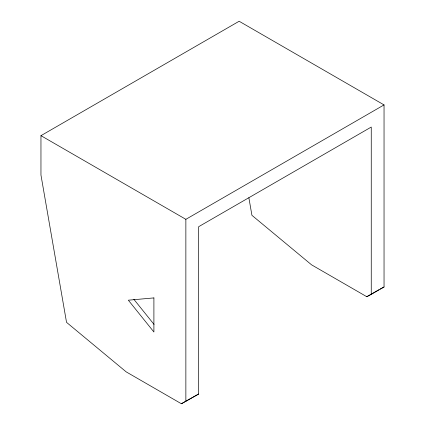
<?xml version="1.0" encoding="UTF-8"?>
<svg xmlns="http://www.w3.org/2000/svg" width="425" height="425" viewBox="0 0 425 425"><rect width="100%" height="100%" fill="white"/><g stroke="black" fill="none" stroke-linecap="round" stroke-linejoin="round"><path stroke-width="0.64" d="M371.253 294.376L384.041 286.992L384.041 104.911L239.137 21.25L40.959 135.665L40.959 175.036L66.534 322.352L126.198 371.88L181.395 403.75L198.65 394.028L198.65 226.706L371.253 127.054L371.253 294.376L366.786 296.714L311.589 264.849L251.924 215.321L248.869 197.721M185.863 401.407L185.863 219.327L384.041 104.911M181.395 403.75L198.65 394.028M366.786 296.714L379.015 289.653M380.131 289.043L384.041 286.992M40.959 135.665L185.863 219.327M133.832 299.269L154.041 324.413M153.903 297.909L153.903 331.999L128.334 300.193L153.903 297.909"/></g></svg>
